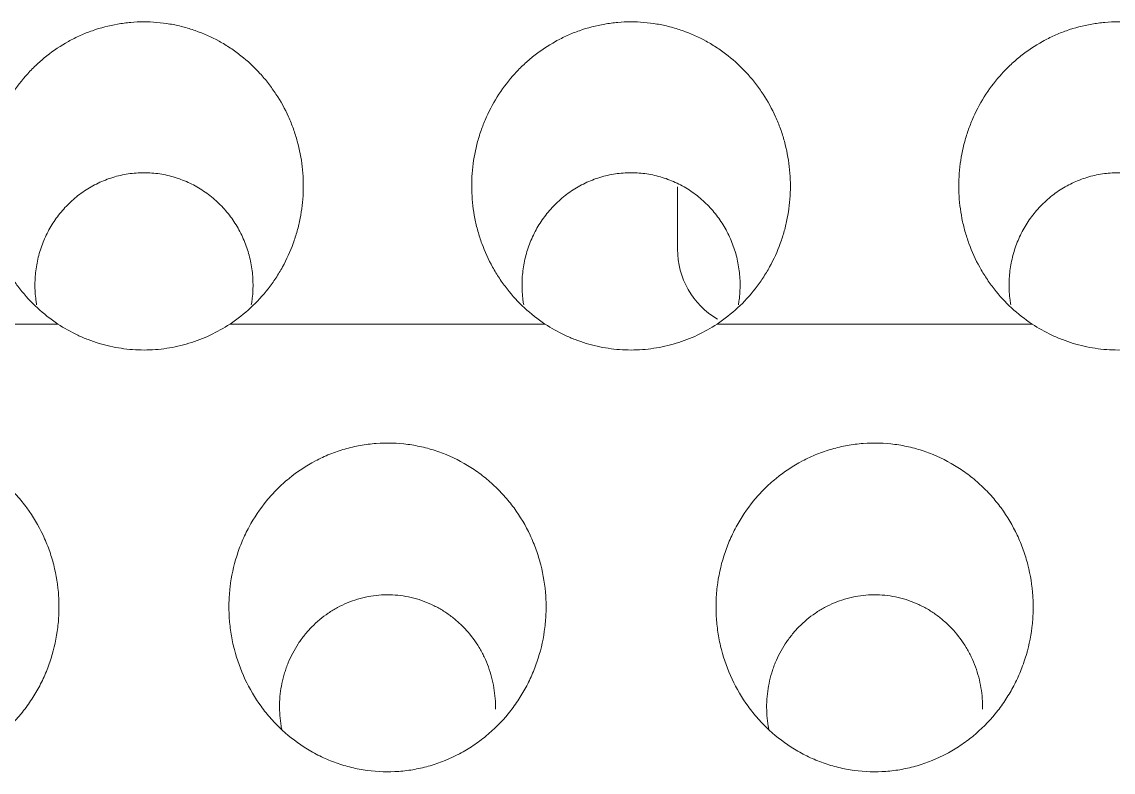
# Model space of a CAD drawing. Header units: millimetres. Extents: x 70151 to 230897, y 35202 to 113211.
# Drawn here: x 178383.78 to 178390.47, y 69174.55 to 69179.15 of the extents above; entities that cross this region are included whole.
import ezdxf

# ---------------------------------------------------------------- set-up
doc = ezdxf.new("R2010")
doc.units = ezdxf.units.MM
doc.header["$LTSCALE"] = 50
doc.layers.add('2-con', color=2, linetype='Continuous')
doc.layers.add('mark-B', color=2, linetype='Continuous', lineweight=20)

# ---------------------------------------------------------------- blocks, each defined once
blk = doc.blocks.new('무풍1WAY 대형')
at = {"layer": 'mark-B'}
blk.add_line((267.1131, -418.31), (267.1131, -418.6934), dxfattribs=at)
blk.add_arc((266.6152, -418.31), 0.4979, 0, 59.44208, dxfattribs=at)
for points, knots in [([(266.6799, -415.5064), (266.7184, -415.5593), (266.751, -415.6149), (266.8055, -415.731), (266.8274, -415.7915), (266.8477, -415.8703), (266.8514, -415.8862), (266.858, -415.9179), (266.8668, -415.9656), (266.8759, -416.0455), (266.8773, -416.1099), (266.876, -416.1583), (266.8753, -416.1745), (266.8729, -416.2069), (266.8714, -416.2231), (266.8618, -416.3036), (266.8482, -416.3665), (266.8193, -416.4585), (266.8082, -416.4888), (266.7892, -416.5336), (266.7825, -416.5485), (266.7685, -416.5778), (266.7611, -416.5923), (266.7227, -416.6634), (266.6869, -416.7168), (266.6254, -416.7917), (266.6036, -416.8158), (266.5574, -416.862), (266.5333, -416.8838), (266.4582, -416.9452), (266.4045, -416.9809), (266.3181, -417.0265), (266.2881, -417.0404), (266.2277, -417.0647), (266.1664, -417.0858), (266.1033, -417.1005), (266.0554, -417.1092), (266.0393, -417.1116), (266.0068, -417.1158), (265.9904, -417.1174), (265.9087, -417.1235), (265.8438, -417.1215), (265.7473, -417.1087), (265.7153, -417.1027), (265.6674, -417.0912), (265.6516, -417.0869), (265.6202, -417.0777), (265.6048, -417.0727), (265.5282, -417.0457), (265.4696, -417.018), (265.3997, -416.9759), (265.3859, -416.9671), (265.3588, -416.9488), (265.319, -416.9205), (265.2568, -416.8688), (265.2114, -416.8228), (265.179, -416.7865), (265.1684, -416.7742), (265.1479, -416.7488), (265.1379, -416.7359), (265.09, -416.6703), (265.0571, -416.6148), (265.0159, -416.5273), (265.0035, -416.4973), (264.9815, -416.436), (264.972, -416.405), (264.948, -416.3113), (264.9379, -416.2478), (264.9317, -416.1509), (264.9311, -416.1182), (264.9329, -416.0535), (264.9353, -416.0213), (264.947, -415.9256), (264.9606, -415.8626), (264.9851, -415.7851), (264.9904, -415.7696), (265.0016, -415.7391), (265.0195, -415.694), (265.0544, -415.6214), (265.0876, -415.5661), (265.1145, -415.5258), (265.1239, -415.5125), (265.1432, -415.4864), (265.1533, -415.4734), (265.205, -415.4103), (265.2506, -415.3645), (265.3253, -415.3029), (265.3513, -415.2835), (265.3919, -415.2563), (265.4057, -415.2475), (265.4339, -415.2307), (265.4481, -415.2227), (265.5199, -415.1845), (265.5798, -415.1601), (265.6578, -415.1374), (265.6736, -415.1332), (265.7054, -415.1257), (265.7215, -415.1224), (265.7699, -415.1136), (265.8022, -415.1095), (265.8993, -415.1022), (265.9642, -415.1041), (266.0455, -415.1151), (266.0617, -415.1177), (266.0938, -415.1238), (266.1416, -415.1341), (266.2192, -415.1574), (266.2793, -415.1823), (266.3235, -415.2034), (266.3382, -415.2108), (266.367, -415.2264), (266.3811, -415.2346), (266.4506, -415.2769), (266.5022, -415.3159), (266.5738, -415.3822), (266.5968, -415.4056), (266.6402, -415.4545), (266.6607, -415.4799), (266.6799, -415.5064)], [0, 0, 0, 0, 0.03125, 0.03125, 0.0625, 0.0625, 0.070312, 0.070312, 0.078125, 0.09375, 0.109375, 0.109375, 0.117187, 0.117187, 0.125, 0.125, 0.15625, 0.15625, 0.171875, 0.171875, 0.179687, 0.179687, 0.1875, 0.1875, 0.21875, 0.21875, 0.234375, 0.234375, 0.25, 0.25, 0.28125, 0.28125, 0.296875, 0.296875, 0.3125, 0.328125, 0.328125, 0.335937, 0.335937, 0.34375, 0.34375, 0.375, 0.375, 0.390625, 0.390625, 0.398437, 0.398437, 0.40625, 0.40625, 0.4375, 0.4375, 0.445312, 0.445312, 0.453125, 0.46875, 0.484375, 0.484375, 0.492187, 0.492187, 0.5, 0.5, 0.53125, 0.53125, 0.546875, 0.546875, 0.5625, 0.5625, 0.59375, 0.59375, 0.609375, 0.609375, 0.625, 0.625, 0.65625, 0.65625, 0.664062, 0.664062, 0.671875, 0.6875, 0.703125, 0.703125, 0.710937, 0.710937, 0.71875, 0.71875, 0.75, 0.75, 0.765625, 0.765625, 0.773437, 0.773437, 0.78125, 0.78125, 0.8125, 0.8125, 0.820313, 0.820313, 0.828125, 0.828125, 0.84375, 0.84375, 0.875, 0.875, 0.882813, 0.882813, 0.890625, 0.90625, 0.921875, 0.921875, 0.929688, 0.929688, 0.9375, 0.9375, 0.96875, 0.96875, 0.984375, 0.984375, 1, 1, 1, 1]), ([(269.6675, -415.5064), (269.7059, -415.5593), (269.7386, -415.6149), (269.7931, -415.731), (269.8149, -415.7915), (269.8353, -415.8703), (269.839, -415.8862), (269.8456, -415.9179), (269.8544, -415.9656), (269.8634, -416.0455), (269.8648, -416.1099), (269.8636, -416.1583), (269.8628, -416.1745), (269.8605, -416.2069), (269.8589, -416.2231), (269.8493, -416.3036), (269.8358, -416.3665), (269.8068, -416.4585), (269.7957, -416.4888), (269.7768, -416.5336), (269.7701, -416.5485), (269.756, -416.5778), (269.7487, -416.5923), (269.7103, -416.6634), (269.6744, -416.7168), (269.613, -416.7917), (269.5912, -416.8158), (269.5449, -416.862), (269.5208, -416.8838), (269.4458, -416.9452), (269.392, -416.9809), (269.3056, -417.0265), (269.2757, -417.0404), (269.2153, -417.0647), (269.1539, -417.0858), (269.0909, -417.1005), (269.0429, -417.1092), (269.0268, -417.1116), (268.9944, -417.1158), (268.978, -417.1174), (268.8962, -417.1235), (268.8314, -417.1215), (268.7349, -417.1087), (268.7028, -417.1027), (268.655, -417.0912), (268.6391, -417.0869), (268.6078, -417.0777), (268.5923, -417.0727), (268.5157, -417.0457), (268.4572, -417.018), (268.3873, -416.9759), (268.3734, -416.9671), (268.3463, -416.9488), (268.3065, -416.9205), (268.2444, -416.8688), (268.1989, -416.8228), (268.1665, -416.7865), (268.156, -416.7742), (268.1354, -416.7488), (268.1255, -416.7359), (268.0775, -416.6703), (268.0447, -416.6148), (268.0035, -416.5273), (267.9911, -416.4973), (267.969, -416.436), (267.9595, -416.405), (267.9356, -416.3113), (267.9255, -416.2478), (267.9192, -416.1509), (267.9186, -416.1182), (267.9205, -416.0535), (267.9229, -416.0213), (267.9345, -415.9256), (267.9481, -415.8626), (267.9726, -415.7851), (267.9779, -415.7696), (267.9892, -415.7391), (268.0071, -415.694), (268.0419, -415.6214), (268.0751, -415.5661), (268.1021, -415.5258), (268.1114, -415.5125), (268.1308, -415.4864), (268.1408, -415.4734), (268.1925, -415.4103), (268.2381, -415.3645), (268.3128, -415.3029), (268.3388, -415.2835), (268.3794, -415.2563), (268.3933, -415.2475), (268.4214, -415.2307), (268.4356, -415.2227), (268.5075, -415.1845), (268.5674, -415.1601), (268.6454, -415.1374), (268.6611, -415.1332), (268.6929, -415.1257), (268.709, -415.1224), (268.7574, -415.1136), (268.7898, -415.1095), (268.8868, -415.1022), (268.9517, -415.1041), (269.033, -415.1151), (269.0493, -415.1177), (269.0814, -415.1238), (269.1291, -415.1341), (269.2068, -415.1574), (269.2668, -415.1823), (269.3111, -415.2034), (269.3258, -415.2108), (269.3545, -415.2264), (269.3687, -415.2346), (269.4381, -415.2769), (269.4897, -415.3159), (269.5614, -415.3822), (269.5844, -415.4056), (269.6278, -415.4545), (269.6482, -415.4799), (269.6675, -415.5064)], [0, 0, 0, 0, 0.03125, 0.03125, 0.0625, 0.0625, 0.070313, 0.070313, 0.078125, 0.09375, 0.109375, 0.109375, 0.117188, 0.117188, 0.125, 0.125, 0.15625, 0.15625, 0.171875, 0.171875, 0.179688, 0.179688, 0.1875, 0.1875, 0.21875, 0.21875, 0.234375, 0.234375, 0.25, 0.25, 0.28125, 0.28125, 0.296875, 0.296875, 0.3125, 0.328125, 0.328125, 0.335938, 0.335938, 0.34375, 0.34375, 0.375, 0.375, 0.390625, 0.390625, 0.398438, 0.398438, 0.40625, 0.40625, 0.4375, 0.4375, 0.445313, 0.445313, 0.453125, 0.46875, 0.484375, 0.484375, 0.492188, 0.492188, 0.5, 0.5, 0.53125, 0.53125, 0.546875, 0.546875, 0.5625, 0.5625, 0.59375, 0.59375, 0.609375, 0.609375, 0.625, 0.625, 0.65625, 0.65625, 0.664063, 0.664063, 0.671875, 0.6875, 0.703125, 0.703125, 0.710938, 0.710938, 0.71875, 0.71875, 0.75, 0.75, 0.765625, 0.765625, 0.773438, 0.773438, 0.78125, 0.78125, 0.8125, 0.8125, 0.820313, 0.820313, 0.828125, 0.828125, 0.84375, 0.84375, 0.875, 0.875, 0.882813, 0.882813, 0.890625, 0.90625, 0.921875, 0.921875, 0.929688, 0.929688, 0.9375, 0.9375, 0.96875, 0.96875, 0.984375, 0.984375, 1, 1, 1, 1]), ([(272.655, -415.5064), (272.6935, -415.5593), (272.7261, -415.6149), (272.7806, -415.731), (272.8025, -415.7915), (272.8228, -415.8703), (272.8265, -415.8862), (272.8331, -415.9179), (272.8419, -415.9656), (272.851, -416.0455), (272.8524, -416.1099), (272.8511, -416.1583), (272.8503, -416.1745), (272.848, -416.2069), (272.8465, -416.2231), (272.8369, -416.3036), (272.8233, -416.3665), (272.7944, -416.4585), (272.7833, -416.4888), (272.7643, -416.5336), (272.7576, -416.5485), (272.7436, -416.5778), (272.7362, -416.5923), (272.6978, -416.6634), (272.662, -416.7168), (272.6005, -416.7917), (272.5787, -416.8158), (272.5325, -416.862), (272.5084, -416.8838), (272.4333, -416.9452), (272.3796, -416.9809), (272.2932, -417.0265), (272.2632, -417.0404), (272.2028, -417.0647), (272.1415, -417.0858), (272.0784, -417.1005), (272.0304, -417.1092), (272.0143, -417.1116), (271.9819, -417.1158), (271.9655, -417.1174), (271.8838, -417.1235), (271.8189, -417.1215), (271.7224, -417.1087), (271.6904, -417.1027), (271.6425, -417.0912), (271.6267, -417.0869), (271.5953, -417.0777), (271.5799, -417.0727), (271.5033, -417.0457), (271.4447, -417.018), (271.3748, -416.9759), (271.361, -416.9671), (271.3339, -416.9488), (271.2941, -416.9205), (271.2319, -416.8688), (271.1865, -416.8228), (271.154, -416.7865), (271.1435, -416.7742), (271.123, -416.7488), (271.113, -416.7359), (271.065, -416.6703), (271.0322, -416.6148), (270.991, -416.5273), (270.9786, -416.4973), (270.9566, -416.436), (270.9471, -416.405), (270.9231, -416.3113), (270.913, -416.2478), (270.9068, -416.1509), (270.9062, -416.1182), (270.908, -416.0535), (270.9104, -416.0213), (270.9221, -415.9256), (270.9357, -415.8626), (270.9602, -415.7851), (270.9655, -415.7696), (270.9767, -415.7391), (270.9946, -415.694), (271.0295, -415.6214), (271.0627, -415.5661), (271.0896, -415.5258), (271.099, -415.5125), (271.1183, -415.4864), (271.1284, -415.4734), (271.18, -415.4103), (271.2256, -415.3645), (271.3004, -415.3029), (271.3264, -415.2835), (271.367, -415.2563), (271.3808, -415.2475), (271.4089, -415.2307), (271.4232, -415.2227), (271.495, -415.1845), (271.5549, -415.1601), (271.6329, -415.1374), (271.6487, -415.1332), (271.6805, -415.1257), (271.6966, -415.1224), (271.745, -415.1136), (271.7773, -415.1095), (271.8744, -415.1022), (271.9392, -415.1041), (272.0206, -415.1151), (272.0368, -415.1177), (272.0689, -415.1238), (272.1167, -415.1341), (272.1943, -415.1574), (272.2544, -415.1823), (272.2986, -415.2034), (272.3133, -415.2108), (272.3421, -415.2264), (272.3562, -415.2346), (272.4257, -415.2769), (272.4773, -415.3159), (272.5489, -415.3822), (272.5719, -415.4056), (272.6153, -415.4545), (272.6358, -415.4799), (272.655, -415.5064)], [0, 0, 0, 0, 0.03125, 0.03125, 0.0625, 0.0625, 0.070312, 0.070312, 0.078125, 0.09375, 0.109375, 0.109375, 0.117187, 0.117187, 0.125, 0.125, 0.15625, 0.15625, 0.171875, 0.171875, 0.179687, 0.179687, 0.1875, 0.1875, 0.21875, 0.21875, 0.234375, 0.234375, 0.25, 0.25, 0.28125, 0.28125, 0.296875, 0.296875, 0.3125, 0.328125, 0.328125, 0.335937, 0.335937, 0.34375, 0.34375, 0.375, 0.375, 0.390625, 0.390625, 0.398437, 0.398437, 0.40625, 0.40625, 0.4375, 0.4375, 0.445312, 0.445312, 0.453125, 0.46875, 0.484375, 0.484375, 0.492188, 0.492188, 0.5, 0.5, 0.53125, 0.53125, 0.546875, 0.546875, 0.5625, 0.5625, 0.59375, 0.59375, 0.609375, 0.609375, 0.625, 0.625, 0.65625, 0.65625, 0.664063, 0.664063, 0.671875, 0.6875, 0.703125, 0.703125, 0.710938, 0.710938, 0.71875, 0.71875, 0.75, 0.75, 0.765625, 0.765625, 0.773438, 0.773438, 0.78125, 0.78125, 0.8125, 0.8125, 0.820313, 0.820313, 0.828125, 0.828125, 0.84375, 0.84375, 0.875, 0.875, 0.882813, 0.882813, 0.890625, 0.90625, 0.921875, 0.921875, 0.929688, 0.929688, 0.9375, 0.9375, 0.96875, 0.96875, 0.984375, 0.984375, 1, 1, 1, 1]), ([(266.5523, -415.362), (266.5538, -415.3694), (266.5552, -415.3768), (266.5601, -415.4059), (266.5627, -415.4278), (266.566, -415.4718), (266.5666, -415.4941), (266.5654, -415.5603), (266.5606, -415.6039), (266.5473, -415.6684), (266.5419, -415.6898), (266.5322, -415.7216), (266.5287, -415.7321), (266.5212, -415.753), (266.5173, -415.7633), (266.4963, -415.8141), (266.4759, -415.853), (266.4457, -415.899), (266.4395, -415.9081), (266.4264, -415.9261), (266.4196, -415.9349), (266.3988, -415.9609), (266.3841, -415.9774), (266.3379, -416.0246), (266.3042, -416.0529), (266.2583, -416.0841), (266.2489, -416.0901), (266.2298, -416.1017), (266.2009, -416.1183), (266.1511, -416.1421), (266.1095, -416.1569), (266.0777, -416.1665), (266.067, -416.1694), (266.0453, -416.1747), (266.0343, -416.177), (265.9795, -416.1874), (265.9354, -416.1911), (265.8691, -416.1897), (265.8469, -416.1881), (265.8025, -416.1826), (265.7805, -416.1786), (265.7158, -416.1636), (265.674, -416.1492), (265.6235, -416.1257), (265.6134, -416.1208), (265.5937, -416.1104), (265.5647, -416.0941), (265.5187, -416.0635), (265.4846, -416.0355), (265.4518, -416.0057), (265.4359, -415.9898), (265.3914, -415.9405), (265.3652, -415.9051), (265.3368, -415.8579), (265.3313, -415.8483), (265.3208, -415.8288), (265.3158, -415.8189), (265.3014, -415.7888), (265.2929, -415.7685), (265.2702, -415.7065), (265.259, -415.6641), (265.2481, -415.5986), (265.2454, -415.5765), (265.2422, -415.5323), (265.2417, -415.5101), (265.2422, -415.4879)], [0, 0, 0, 0, 0.010045, 0.010045, 0.039161, 0.039161, 0.068278, 0.068278, 0.12651, 0.12651, 0.155627, 0.155627, 0.170185, 0.170185, 0.184743, 0.184743, 0.242976, 0.242976, 0.257534, 0.257534, 0.272092, 0.272092, 0.301208, 0.301208, 0.359441, 0.359441, 0.373999, 0.373999, 0.388557, 0.417674, 0.44679, 0.44679, 0.461348, 0.461348, 0.475906, 0.475906, 0.534139, 0.534139, 0.563255, 0.563255, 0.592372, 0.592372, 0.650604, 0.650604, 0.665162, 0.665162, 0.67972, 0.708837, 0.737953, 0.737953, 0.767069, 0.767069, 0.825302, 0.825302, 0.83986, 0.83986, 0.854418, 0.854418, 0.883535, 0.883535, 0.941767, 0.941767, 0.970884, 0.970884, 1, 1, 1, 1]), ([(269.5398, -415.362), (269.5413, -415.3694), (269.5427, -415.3768), (269.5476, -415.4059), (269.5503, -415.4278), (269.5535, -415.4718), (269.5542, -415.4941), (269.553, -415.5603), (269.5481, -415.6039), (269.5349, -415.6684), (269.5294, -415.6898), (269.5197, -415.7216), (269.5162, -415.7321), (269.5088, -415.753), (269.5048, -415.7633), (269.4839, -415.8141), (269.4635, -415.853), (269.4333, -415.899), (269.427, -415.9081), (269.414, -415.9261), (269.4072, -415.9349), (269.3863, -415.9609), (269.3716, -415.9774), (269.3254, -416.0246), (269.2918, -416.0529), (269.2458, -416.0841), (269.2364, -416.0901), (269.2174, -416.1017), (269.1884, -416.1183), (269.1386, -416.1421), (269.0971, -416.1569), (269.0652, -416.1665), (269.0545, -416.1694), (269.0329, -416.1747), (269.0219, -416.177), (268.967, -416.1874), (268.923, -416.1911), (268.8566, -416.1897), (268.8344, -416.1881), (268.79, -416.1826), (268.7681, -416.1786), (268.7033, -416.1636), (268.6616, -416.1492), (268.611, -416.1257), (268.601, -416.1208), (268.5813, -416.1104), (268.5522, -416.0941), (268.5063, -416.0635), (268.4721, -416.0355), (268.4393, -416.0057), (268.4235, -415.9898), (268.3789, -415.9405), (268.3527, -415.9051), (268.3243, -415.8579), (268.3189, -415.8483), (268.3084, -415.8288), (268.3033, -415.8189), (268.289, -415.7888), (268.2804, -415.7685), (268.2577, -415.7065), (268.2465, -415.6641), (268.2356, -415.5986), (268.233, -415.5765), (268.2298, -415.5323), (268.2292, -415.5101), (268.2297, -415.4879)], [0, 0, 0, 0, 0.010045, 0.010045, 0.039161, 0.039161, 0.068278, 0.068278, 0.12651, 0.12651, 0.155627, 0.155627, 0.170185, 0.170185, 0.184743, 0.184743, 0.242976, 0.242976, 0.257534, 0.257534, 0.272092, 0.272092, 0.301208, 0.301208, 0.359441, 0.359441, 0.373999, 0.373999, 0.388557, 0.417674, 0.44679, 0.44679, 0.461348, 0.461348, 0.475906, 0.475906, 0.534139, 0.534139, 0.563255, 0.563255, 0.592372, 0.592372, 0.650604, 0.650604, 0.665162, 0.665162, 0.67972, 0.708837, 0.737953, 0.737953, 0.767069, 0.767069, 0.825302, 0.825302, 0.83986, 0.83986, 0.854418, 0.854418, 0.883535, 0.883535, 0.941767, 0.941767, 0.970884, 0.970884, 1, 1, 1, 1]), ([(264.9384, -417.8514), (264.8998, -417.8259), (264.8593, -417.8031), (264.7957, -417.7731), (264.7741, -417.7639), (264.7304, -417.7471), (264.7084, -417.7395), (264.6417, -417.7194), (264.5964, -417.7092), (264.5272, -417.6989), (264.504, -417.6963), (264.457, -417.6928), (264.4335, -417.6919), (264.3635, -417.6919), (264.3172, -417.6954), (264.2482, -417.7056), (264.2252, -417.7099), (264.1796, -417.7201), (264.1567, -417.7261), (264.0894, -417.7465), (264.0027, -417.78), (263.9215, -417.8255), (263.8824, -417.8514)], [0, 0, 0, 0, 0.125, 0.125, 0.1875, 0.1875, 0.25, 0.25, 0.375, 0.375, 0.4375, 0.4375, 0.5, 0.5, 0.625, 0.625, 0.6875, 0.6875, 0.75, 0.75, 0.875, 1, 1, 1, 1]), ([(267.9259, -417.8514), (267.8873, -417.8259), (267.8469, -417.8031), (267.7833, -417.7731), (267.7616, -417.7639), (267.718, -417.7471), (267.696, -417.7395), (267.6293, -417.7194), (267.584, -417.7092), (267.5148, -417.6989), (267.4915, -417.6963), (267.4445, -417.6928), (267.4211, -417.6919), (267.3511, -417.6919), (267.3047, -417.6954), (267.2357, -417.7056), (267.2128, -417.7099), (267.1671, -417.7201), (267.1443, -417.7261), (267.077, -417.7465), (266.9902, -417.78), (266.9091, -417.8255), (266.8699, -417.8514)], [0, 0, 0, 0, 0.125, 0.125, 0.1875, 0.1875, 0.25, 0.25, 0.375, 0.375, 0.4375, 0.4375, 0.5, 0.5, 0.625, 0.625, 0.6875, 0.6875, 0.75, 0.75, 0.875, 1, 1, 1, 1]), ([(270.9135, -417.8514), (270.8749, -417.8259), (270.8344, -417.8031), (270.7708, -417.7731), (270.7491, -417.7639), (270.7055, -417.7471), (270.6835, -417.7395), (270.6168, -417.7194), (270.5715, -417.7092), (270.5023, -417.6989), (270.4791, -417.6963), (270.4321, -417.6928), (270.4086, -417.6919), (270.3386, -417.6919), (270.2923, -417.6954), (270.2233, -417.7056), (270.2003, -417.7099), (270.1547, -417.7201), (270.1318, -417.7261), (270.0645, -417.7465), (269.9778, -417.78), (269.8966, -417.8255), (269.8575, -417.8514)], [0, 0, 0, 0, 0.125, 0.125, 0.1875, 0.1875, 0.25, 0.25, 0.375, 0.375, 0.4375, 0.4375, 0.5, 0.5, 0.625, 0.625, 0.6875, 0.6875, 0.75, 0.75, 0.875, 1, 1, 1, 1]), ([(264.9384, -417.8514), (264.9834, -417.8812), (265.0252, -417.9141), (265.1027, -417.986), (265.1385, -418.0249), (265.1876, -418.0877), (265.2033, -418.1094), (265.2329, -418.1541), (265.2467, -418.177), (265.2853, -418.2467), (265.3072, -418.2949), (265.3345, -418.3697), (265.3426, -418.3951), (265.357, -418.4466), (265.3631, -418.4726), (265.3785, -418.5507), (265.3847, -418.6032), (265.3879, -418.6825), (265.388, -418.709), (265.3861, -418.7623), (265.3841, -418.789), (265.3751, -418.8683), (265.3651, -418.9202), (265.3442, -418.9967), (265.3363, -419.0219), (265.3228, -419.0594), (265.3181, -419.0719), (265.3081, -419.0966), (265.3029, -419.109), (265.2754, -419.17), (265.2499, -419.2166), (265.192, -419.3051), (265.1596, -419.3472), (265.1145, -419.3967), (265.1052, -419.4065), (265.0863, -419.4256), (265.0575, -419.4536), (265.0273, -419.4796), (264.9648, -419.5291), (264.9206, -419.5587), (264.8502, -419.5977), (264.826, -419.6098), (264.777, -419.6319), (264.7521, -419.6418), (264.6767, -419.6684), (264.6251, -419.6819), (264.5589, -419.6933), (264.5456, -419.6953), (264.5188, -419.6988), (264.5054, -419.7003), (264.4651, -419.7037), (264.4383, -419.7049), (264.358, -419.705), (264.3048, -419.7006), (264.2386, -419.6894), (264.2254, -419.6868), (264.199, -419.6812), (264.1858, -419.6781), (264.1467, -419.668), (264.121, -419.6602), (264.0454, -419.6337), (263.9967, -419.612), (263.9262, -419.5732), (263.903, -419.5591), (263.8583, -419.5294), (263.8366, -419.5137), (263.7739, -419.4642), (263.735, -419.428), (263.6809, -419.3688), (263.6635, -419.3482), (263.6306, -419.3059), (263.6152, -419.2842), (263.5715, -419.2177), (263.546, -419.1712), (263.5186, -419.1105), (263.5133, -419.0983), (263.5033, -419.0735), (263.4985, -419.061), (263.4849, -419.0232), (263.4769, -418.9979), (263.4559, -418.9212), (263.4459, -418.8693), (263.4368, -418.7903), (263.4348, -418.7638), (263.4328, -418.7103), (263.4328, -418.6836), (263.436, -418.6041), (263.4422, -418.5517), (263.4574, -418.4738), (263.4635, -418.448), (263.4777, -418.3966), (263.4859, -418.371), (263.5132, -418.2959), (263.5351, -418.2477), (263.5734, -418.1782), (263.5871, -418.1555), (263.609, -418.1221), (263.6166, -418.1112), (263.6322, -418.0894), (263.6402, -418.0787), (263.6815, -418.0257), (263.7175, -417.9865), (263.7955, -417.9142), (263.8374, -417.8812), (263.8824, -417.8514)], [0, 0, 0, 0, 0.03125, 0.03125, 0.0625, 0.0625, 0.078125, 0.078125, 0.09375, 0.09375, 0.125, 0.125, 0.140625, 0.140625, 0.15625, 0.15625, 0.1875, 0.1875, 0.203125, 0.203125, 0.21875, 0.21875, 0.25, 0.25, 0.265625, 0.265625, 0.273437, 0.273437, 0.28125, 0.28125, 0.3125, 0.3125, 0.34375, 0.34375, 0.351562, 0.351562, 0.359375, 0.375, 0.375, 0.40625, 0.40625, 0.421875, 0.421875, 0.4375, 0.4375, 0.46875, 0.46875, 0.476562, 0.476562, 0.484375, 0.484375, 0.5, 0.5, 0.53125, 0.53125, 0.539062, 0.539062, 0.546875, 0.546875, 0.5625, 0.5625, 0.59375, 0.59375, 0.609375, 0.609375, 0.625, 0.625, 0.65625, 0.65625, 0.671875, 0.671875, 0.6875, 0.6875, 0.71875, 0.71875, 0.726562, 0.726562, 0.734375, 0.734375, 0.75, 0.75, 0.78125, 0.78125, 0.796875, 0.796875, 0.8125, 0.8125, 0.84375, 0.84375, 0.859375, 0.859375, 0.875, 0.875, 0.90625, 0.90625, 0.921875, 0.921875, 0.929688, 0.929688, 0.9375, 0.9375, 0.96875, 0.96875, 1, 1, 1, 1]), ([(267.9259, -417.8514), (267.971, -417.8812), (268.0127, -417.9141), (268.0903, -417.986), (268.1261, -418.0249), (268.1752, -418.0877), (268.1908, -418.1094), (268.2204, -418.1541), (268.2343, -418.177), (268.2728, -418.2467), (268.2948, -418.2949), (268.322, -418.3697), (268.3302, -418.3951), (268.3445, -418.4466), (268.3507, -418.4726), (268.3661, -418.5507), (268.3722, -418.6032), (268.3755, -418.6825), (268.3756, -418.709), (268.3737, -418.7623), (268.3717, -418.789), (268.3627, -418.8683), (268.3527, -418.9202), (268.3318, -418.9967), (268.3238, -419.0219), (268.3104, -419.0594), (268.3057, -419.0719), (268.2957, -419.0966), (268.2904, -419.109), (268.263, -419.17), (268.2375, -419.2166), (268.1796, -419.3051), (268.1471, -419.3472), (268.102, -419.3967), (268.0927, -419.4065), (268.0739, -419.4256), (268.0451, -419.4536), (268.0148, -419.4796), (267.9524, -419.5291), (267.9081, -419.5587), (267.8378, -419.5977), (267.8135, -419.6098), (267.7645, -419.6319), (267.7397, -419.6418), (267.6642, -419.6684), (267.6126, -419.6819), (267.5465, -419.6933), (267.5332, -419.6953), (267.5064, -419.6988), (267.4929, -419.7003), (267.4526, -419.7037), (267.4258, -419.7049), (267.3456, -419.705), (267.2924, -419.7006), (267.2262, -419.6894), (267.213, -419.6868), (267.1865, -419.6812), (267.1733, -419.6781), (267.1342, -419.668), (267.1086, -419.6602), (267.0329, -419.6337), (266.9842, -419.612), (266.9137, -419.5732), (266.8906, -419.5591), (266.8458, -419.5294), (266.8242, -419.5137), (266.7615, -419.4642), (266.7225, -419.428), (266.6684, -419.3688), (266.651, -419.3482), (266.6182, -419.3059), (266.6027, -419.2842), (266.559, -419.2177), (266.5335, -419.1712), (266.5061, -419.1105), (266.5009, -419.0983), (266.4909, -419.0735), (266.4861, -419.061), (266.4725, -419.0232), (266.4645, -418.9979), (266.4434, -418.9212), (266.4334, -418.8693), (266.4243, -418.7903), (266.4223, -418.7638), (266.4203, -418.7103), (266.4204, -418.6836), (266.4236, -418.6041), (266.4297, -418.5517), (266.4449, -418.4738), (266.451, -418.448), (266.4653, -418.3966), (266.4734, -418.371), (266.5007, -418.2959), (266.5226, -418.2477), (266.5609, -418.1782), (266.5746, -418.1555), (266.5966, -418.1221), (266.6041, -418.1112), (266.6197, -418.0894), (266.6278, -418.0787), (266.6691, -418.0257), (266.7051, -417.9865), (266.783, -417.9142), (266.8249, -417.8812), (266.8699, -417.8514)], [0, 0, 0, 0, 0.03125, 0.03125, 0.0625, 0.0625, 0.078125, 0.078125, 0.09375, 0.09375, 0.125, 0.125, 0.140625, 0.140625, 0.15625, 0.15625, 0.1875, 0.1875, 0.203125, 0.203125, 0.21875, 0.21875, 0.25, 0.25, 0.265625, 0.265625, 0.273438, 0.273438, 0.28125, 0.28125, 0.3125, 0.3125, 0.34375, 0.34375, 0.351563, 0.351563, 0.359375, 0.375, 0.375, 0.40625, 0.40625, 0.421875, 0.421875, 0.4375, 0.4375, 0.46875, 0.46875, 0.476563, 0.476563, 0.484375, 0.484375, 0.5, 0.5, 0.53125, 0.53125, 0.539063, 0.539063, 0.546875, 0.546875, 0.5625, 0.5625, 0.59375, 0.59375, 0.609375, 0.609375, 0.625, 0.625, 0.65625, 0.65625, 0.671875, 0.671875, 0.6875, 0.6875, 0.71875, 0.71875, 0.726562, 0.726562, 0.734375, 0.734375, 0.75, 0.75, 0.78125, 0.78125, 0.796875, 0.796875, 0.8125, 0.8125, 0.84375, 0.84375, 0.859375, 0.859375, 0.875, 0.875, 0.90625, 0.90625, 0.921875, 0.921875, 0.929688, 0.929688, 0.9375, 0.9375, 0.96875, 0.96875, 1, 1, 1, 1]), ([(270.9135, -417.8514), (270.9585, -417.8812), (271.0003, -417.9141), (271.0778, -417.986), (271.1136, -418.0249), (271.1627, -418.0877), (271.1784, -418.1094), (271.208, -418.1541), (271.2218, -418.177), (271.2604, -418.2467), (271.2823, -418.2949), (271.3096, -418.3697), (271.3177, -418.3951), (271.3321, -418.4466), (271.3382, -418.4726), (271.3536, -418.5507), (271.3598, -418.6032), (271.363, -418.6825), (271.3631, -418.709), (271.3612, -418.7623), (271.3592, -418.789), (271.3502, -418.8683), (271.3402, -418.9202), (271.3193, -418.9967), (271.3114, -419.0219), (271.2979, -419.0594), (271.2932, -419.0719), (271.2832, -419.0966), (271.278, -419.109), (271.2505, -419.17), (271.225, -419.2166), (271.1671, -419.3051), (271.1347, -419.3472), (271.0896, -419.3967), (271.0803, -419.4065), (271.0614, -419.4256), (271.0326, -419.4536), (271.0024, -419.4796), (270.9399, -419.5291), (270.8957, -419.5587), (270.8253, -419.5977), (270.8011, -419.6098), (270.7521, -419.6319), (270.7272, -419.6418), (270.6517, -419.6684), (270.6002, -419.6819), (270.534, -419.6933), (270.5207, -419.6953), (270.4939, -419.6988), (270.4804, -419.7003), (270.4401, -419.7037), (270.4133, -419.7049), (270.3331, -419.705), (270.2799, -419.7006), (270.2137, -419.6894), (270.2005, -419.6868), (270.1741, -419.6812), (270.1609, -419.6781), (270.1218, -419.668), (270.0961, -419.6602), (270.0205, -419.6337), (269.9718, -419.612), (269.9013, -419.5732), (269.8781, -419.5591), (269.8334, -419.5294), (269.8117, -419.5137), (269.749, -419.4642), (269.7101, -419.428), (269.6559, -419.3688), (269.6386, -419.3482), (269.6057, -419.3059), (269.5903, -419.2842), (269.5466, -419.2177), (269.5211, -419.1712), (269.4937, -419.1105), (269.4884, -419.0983), (269.4784, -419.0735), (269.4736, -419.061), (269.46, -419.0232), (269.452, -418.9979), (269.431, -418.9212), (269.4209, -418.8693), (269.4119, -418.7903), (269.4099, -418.7638), (269.4079, -418.7103), (269.4079, -418.6836), (269.4111, -418.6041), (269.4173, -418.5517), (269.4325, -418.4738), (269.4386, -418.448), (269.4528, -418.3966), (269.461, -418.371), (269.4883, -418.2959), (269.5102, -418.2477), (269.5485, -418.1782), (269.5622, -418.1555), (269.5841, -418.1221), (269.5917, -418.1112), (269.6073, -418.0894), (269.6153, -418.0787), (269.6566, -418.0257), (269.6926, -417.9865), (269.7706, -417.9142), (269.8125, -417.8812), (269.8575, -417.8514)], [0, 0, 0, 0, 0.03125, 0.03125, 0.0625, 0.0625, 0.078125, 0.078125, 0.09375, 0.09375, 0.125, 0.125, 0.140625, 0.140625, 0.15625, 0.15625, 0.1875, 0.1875, 0.203125, 0.203125, 0.21875, 0.21875, 0.25, 0.25, 0.265625, 0.265625, 0.273438, 0.273438, 0.28125, 0.28125, 0.3125, 0.3125, 0.34375, 0.34375, 0.351563, 0.351563, 0.359375, 0.375, 0.375, 0.40625, 0.40625, 0.421875, 0.421875, 0.4375, 0.4375, 0.46875, 0.46875, 0.476563, 0.476563, 0.484375, 0.484375, 0.5, 0.5, 0.53125, 0.53125, 0.539063, 0.539063, 0.546875, 0.546875, 0.5625, 0.5625, 0.59375, 0.59375, 0.609375, 0.609375, 0.625, 0.625, 0.65625, 0.65625, 0.671875, 0.671875, 0.6875, 0.6875, 0.71875, 0.71875, 0.726563, 0.726563, 0.734375, 0.734375, 0.75, 0.75, 0.78125, 0.78125, 0.796875, 0.796875, 0.8125, 0.8125, 0.84375, 0.84375, 0.859375, 0.859375, 0.875, 0.875, 0.90625, 0.90625, 0.921875, 0.921875, 0.929688, 0.929688, 0.9375, 0.9375, 0.96875, 0.96875, 1, 1, 1, 1]), ([(263.752, -417.969), (263.7503, -417.9789), (263.7487, -417.9889), (263.7433, -418.0306), (263.7414, -418.0625), (263.7416, -418.1103), (263.7422, -418.1263), (263.7446, -418.1583), (263.7463, -418.1744), (263.7531, -418.2223), (263.7665, -418.2849), (263.7881, -418.345), (263.8074, -418.3891), (263.8144, -418.4037), (263.8295, -418.4323), (263.8374, -418.4463), (263.8627, -418.4872), (263.8813, -418.5132), (263.912, -418.5502), (263.9227, -418.5622), (263.9449, -418.5854), (263.9566, -418.5968), (263.9926, -418.6295), (264.0433, -418.6691), (264.0991, -418.7011), (264.1429, -418.7221), (264.158, -418.7286), (264.1882, -418.7404), (264.2035, -418.7458), (264.2497, -418.76), (264.2811, -418.7672), (264.329, -418.7744), (264.3451, -418.7763), (264.3776, -418.7787), (264.394, -418.7793), (264.4426, -418.7793), (264.4748, -418.7769), (264.5226, -418.7698), (264.5385, -418.7668), (264.5701, -418.7596), (264.5859, -418.7554), (264.6326, -418.7411), (264.6928, -418.7175), (264.7488, -418.6856), (264.7893, -418.6584), (264.8025, -418.6488), (264.8279, -418.6289), (264.8402, -418.6185), (264.8759, -418.5862), (264.8981, -418.563), (264.929, -418.5258), (264.9389, -418.513), (264.9578, -418.4867), (264.9667, -418.4733), (264.992, -418.4323), (265.0068, -418.4039), (265.0262, -418.36), (265.0321, -418.3451), (265.043, -418.3148), (265.048, -418.2993), (265.0612, -418.2529), (265.0744, -418.1903), (265.0791, -418.1265), (265.0794, -418.0783), (265.0789, -418.0621), (265.0769, -418.03), (265.0753, -418.0141), (265.072, -417.9888), (265.0706, -417.9793), (265.069, -417.9699)], [0, 0, 0, 0, 0.012777, 0.012777, 0.053405, 0.053405, 0.073719, 0.073719, 0.094033, 0.094033, 0.134662, 0.17529, 0.17529, 0.195604, 0.195604, 0.215918, 0.215918, 0.256546, 0.256546, 0.27686, 0.27686, 0.297174, 0.297174, 0.337802, 0.37843, 0.37843, 0.398744, 0.398744, 0.419058, 0.419058, 0.459686, 0.459686, 0.480001, 0.480001, 0.500315, 0.500315, 0.540943, 0.540943, 0.561257, 0.561257, 0.581571, 0.581571, 0.622199, 0.662827, 0.662827, 0.683141, 0.683141, 0.703455, 0.703455, 0.744083, 0.744083, 0.764397, 0.764397, 0.784711, 0.784711, 0.82534, 0.82534, 0.845654, 0.845654, 0.865968, 0.865968, 0.906596, 0.947224, 0.947224, 0.967538, 0.967538, 0.987852, 0.987852, 1, 1, 1, 1]), ([(266.7395, -417.969), (266.7378, -417.9789), (266.7363, -417.9889), (266.7309, -418.0306), (266.7289, -418.0625), (266.7292, -418.1103), (266.7298, -418.1263), (266.7321, -418.1583), (266.7339, -418.1744), (266.7407, -418.2223), (266.754, -418.2849), (266.7756, -418.345), (266.795, -418.3891), (266.802, -418.4037), (266.817, -418.4323), (266.825, -418.4463), (266.8502, -418.4872), (266.8689, -418.5132), (266.8995, -418.5502), (266.9102, -418.5622), (266.9325, -418.5854), (266.9441, -418.5968), (266.9802, -418.6295), (267.0309, -418.6691), (267.0867, -418.7011), (267.1305, -418.7221), (267.1455, -418.7286), (267.1758, -418.7404), (267.191, -418.7458), (267.2373, -418.76), (267.2687, -418.7672), (267.3166, -418.7744), (267.3327, -418.7763), (267.3652, -418.7787), (267.3815, -418.7793), (267.4302, -418.7793), (267.4624, -418.7769), (267.5102, -418.7698), (267.5261, -418.7668), (267.5577, -418.7596), (267.5735, -418.7554), (267.6202, -418.7411), (267.6803, -418.7175), (267.7364, -418.6856), (267.7768, -418.6584), (267.79, -418.6488), (267.8154, -418.6289), (267.8278, -418.6185), (267.8635, -418.5862), (267.8857, -418.563), (267.9166, -418.5258), (267.9265, -418.513), (267.9453, -418.4867), (267.9543, -418.4733), (267.9795, -418.4323), (267.9944, -418.4039), (268.0137, -418.36), (268.0197, -418.3451), (268.0306, -418.3148), (268.0355, -418.2993), (268.0487, -418.2529), (268.0619, -418.1903), (268.0666, -418.1266), (268.0669, -418.0783), (268.0664, -418.0621), (268.0644, -418.03), (268.0629, -418.0141), (268.0596, -417.9888), (268.0581, -417.9793), (268.0565, -417.9699)], [0, 0, 0, 0, 0.012777, 0.012777, 0.053406, 0.053406, 0.07372, 0.07372, 0.094034, 0.094034, 0.134662, 0.17529, 0.17529, 0.195604, 0.195604, 0.215918, 0.215918, 0.256546, 0.256546, 0.27686, 0.27686, 0.297175, 0.297175, 0.337803, 0.378431, 0.378431, 0.398745, 0.398745, 0.419059, 0.419059, 0.459687, 0.459687, 0.480001, 0.480001, 0.500315, 0.500315, 0.540943, 0.540943, 0.561257, 0.561257, 0.581572, 0.581572, 0.6222, 0.662828, 0.662828, 0.683142, 0.683142, 0.703456, 0.703456, 0.744084, 0.744084, 0.764398, 0.764398, 0.784712, 0.784712, 0.82534, 0.82534, 0.845655, 0.845655, 0.865969, 0.865969, 0.906597, 0.947225, 0.947225, 0.967539, 0.967539, 0.987853, 0.987853, 1, 1, 1, 1]), ([(269.7271, -417.969), (269.7253, -417.9789), (269.7238, -417.9889), (269.7184, -418.0306), (269.7164, -418.0625), (269.7167, -418.1103), (269.7173, -418.1263), (269.7197, -418.1583), (269.7214, -418.1744), (269.7282, -418.2223), (269.7416, -418.2849), (269.7632, -418.345), (269.7825, -418.3891), (269.7895, -418.4037), (269.8046, -418.4323), (269.8125, -418.4463), (269.8378, -418.4872), (269.8564, -418.5132), (269.8871, -418.5502), (269.8978, -418.5622), (269.92, -418.5854), (269.9317, -418.5968), (269.9677, -418.6295), (270.0184, -418.6691), (270.0742, -418.7011), (270.118, -418.7221), (270.1331, -418.7286), (270.1633, -418.7404), (270.1786, -418.7458), (270.2248, -418.76), (270.2562, -418.7672), (270.3041, -418.7744), (270.3202, -418.7763), (270.3527, -418.7787), (270.3691, -418.7793), (270.4177, -418.7793), (270.4499, -418.7769), (270.4977, -418.7698), (270.5136, -418.7668), (270.5452, -418.7596), (270.561, -418.7554), (270.6077, -418.7411), (270.6679, -418.7175), (270.7239, -418.6856), (270.7644, -418.6584), (270.7776, -418.6488), (270.803, -418.6289), (270.8153, -418.6185), (270.851, -418.5862), (270.8732, -418.563), (270.9041, -418.5258), (270.914, -418.513), (270.9329, -418.4867), (270.9418, -418.4733), (270.9671, -418.4323), (270.9819, -418.4039), (271.0012, -418.36), (271.0072, -418.3451), (271.0181, -418.3148), (271.0231, -418.2993), (271.0363, -418.2529), (271.0495, -418.1903), (271.0542, -418.1266), (271.0545, -418.0783), (271.054, -418.0621), (271.052, -418.03), (271.0504, -418.0141), (271.0471, -417.9888), (271.0457, -417.9793), (271.0441, -417.9699)], [0, 0, 0, 0, 0.012778, 0.012778, 0.053406, 0.053406, 0.07372, 0.07372, 0.094034, 0.094034, 0.134663, 0.175291, 0.175291, 0.195605, 0.195605, 0.215919, 0.215919, 0.256547, 0.256547, 0.276861, 0.276861, 0.297175, 0.297175, 0.337803, 0.378431, 0.378431, 0.398745, 0.398745, 0.419059, 0.419059, 0.459688, 0.459688, 0.480002, 0.480002, 0.500316, 0.500316, 0.540944, 0.540944, 0.561258, 0.561258, 0.581572, 0.581572, 0.6222, 0.662828, 0.662828, 0.683142, 0.683142, 0.703456, 0.703456, 0.744084, 0.744084, 0.764398, 0.764398, 0.784713, 0.784713, 0.825341, 0.825341, 0.845655, 0.845655, 0.865969, 0.865969, 0.906597, 0.947225, 0.947225, 0.967539, 0.967539, 0.987853, 0.987853, 1, 1, 1, 1])]:
    blk.add_open_spline(points, degree=3, knots=knots, dxfattribs=at)
for points in [[(266.8699, -417.8514), (266.2261, -417.8514), (265.5822, -417.8514), (264.9384, -417.8514)], [(269.8575, -417.8514), (269.2136, -417.8514), (268.5698, -417.8514), (267.9259, -417.8514)], [(272.845, -417.8514), (272.2012, -417.8514), (271.5573, -417.8514), (270.9135, -417.8514)]]:
    blk.add_open_spline(points, degree=3, dxfattribs=at)
blk = doc.blocks.new('dpdjzjs')
at = {"layer": 'mark-B', "rotation": 180}
blk.add_blockref('무풍1WAY 대형', (178654.9147, 88751.491), dxfattribs=at)

msp = doc.modelspace()

# ---------------------------------------------------------------- block references
at = {"layer": '2-con'}
msp.add_blockref('dpdjzjs', (0, -19992.0434), dxfattribs=at)

doc.saveas('drawing.dxf')
